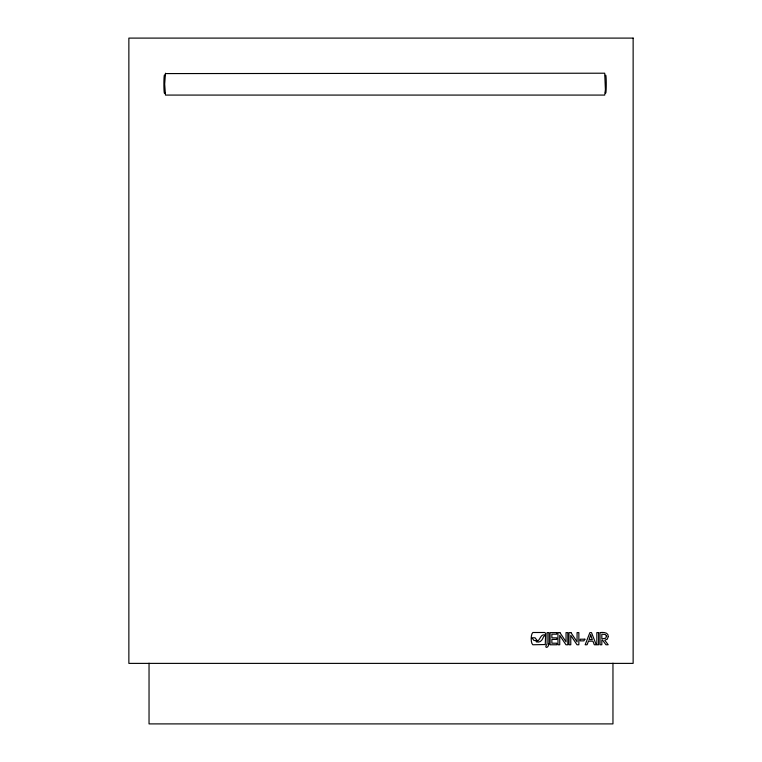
<?xml version="1.0" encoding="UTF-8"?>
<svg xmlns="http://www.w3.org/2000/svg" width="762" height="762" viewBox="0 0 762 762"><rect width="100%" height="100%" fill="white"/><g stroke="black" fill="none" stroke-linecap="round" stroke-linejoin="round"><path stroke-width="1.14" d="M164.821 92.535C163.582 98.298 163.582 69.98 164.821 75.743M605.38 75.924C606.552 70.304 606.552 97.974 605.38 92.364M165.468 73.209L164.687 84.144L165.468 95.079L604.714 95.079L605.399 89.611L604.714 73.209L165.678 73.581M536.315 641.671C540.515 640.994 540.163 632.946 545.602 635.232L545.259 644.538L532.838 644.766C530.59 643.299 530.685 634.07 532.848 632.498L544.687 632.498C547.087 633.651 544.83 635.727 543.506 636.794C542.477 639.937 540.144 643.328 536.134 641.68M612.962 663.178L612.962 723.9L149.038 723.9L149.038 663.178M606.457 636.079L605.723 638.223L601.828 638.88L601.828 634.174L605.399 634.556L606.457 636.079M548.888 643.871C548.44 648.71 543.477 648.443 547.097 643.966L547.097 632.612L548.878 632.612L548.888 643.871M608.267 636.594L607.257 639.223L604.752 640.213L608.19 644.757L605.952 644.757L602.637 640.213L601.828 640.213L601.828 644.766L600.046 644.766L600.046 632.593C603.018 632.184 608.581 632.231 608.267 636.594M590.693 634.917L589.093 639.604L592.303 639.604L590.693 634.917M588.454 641.185L587.073 644.766L585.159 644.766L589.883 632.603L591.512 632.603L596.246 644.766L594.312 644.766L592.931 641.185L588.454 641.185M584.902 639.204L583.873 640.871L580.177 640.871L580.177 639.213L584.902 639.204M537.21 640.575L533.933 640.48L531.924 637.794L535.029 637.784L537.21 640.575M633.136 38.1L128.864 38.1L128.864 663.388L633.136 663.388L633.136 38.1M556.774 632.612L550.078 632.612L550.088 644.776L556.774 644.776L556.774 643.195L551.869 643.195L551.869 639.451L556.774 639.442L556.774 637.861L551.869 637.87L551.869 634.194L556.774 634.194L556.774 632.612M559.908 632.612L557.955 632.612L557.955 644.776L559.737 644.776L559.737 635.384L565.966 644.776L567.823 644.776L567.814 632.612L566.033 632.612L566.033 641.861L559.908 632.612M570.938 632.603L568.985 632.612L568.995 644.776L570.776 644.776L570.776 635.375L577.005 644.766L578.853 644.766L578.853 632.603L577.063 632.603L577.072 641.861L570.938 632.603M598.627 632.603L596.837 632.603L596.846 644.766L598.627 644.766L598.627 632.603"/></g></svg>
